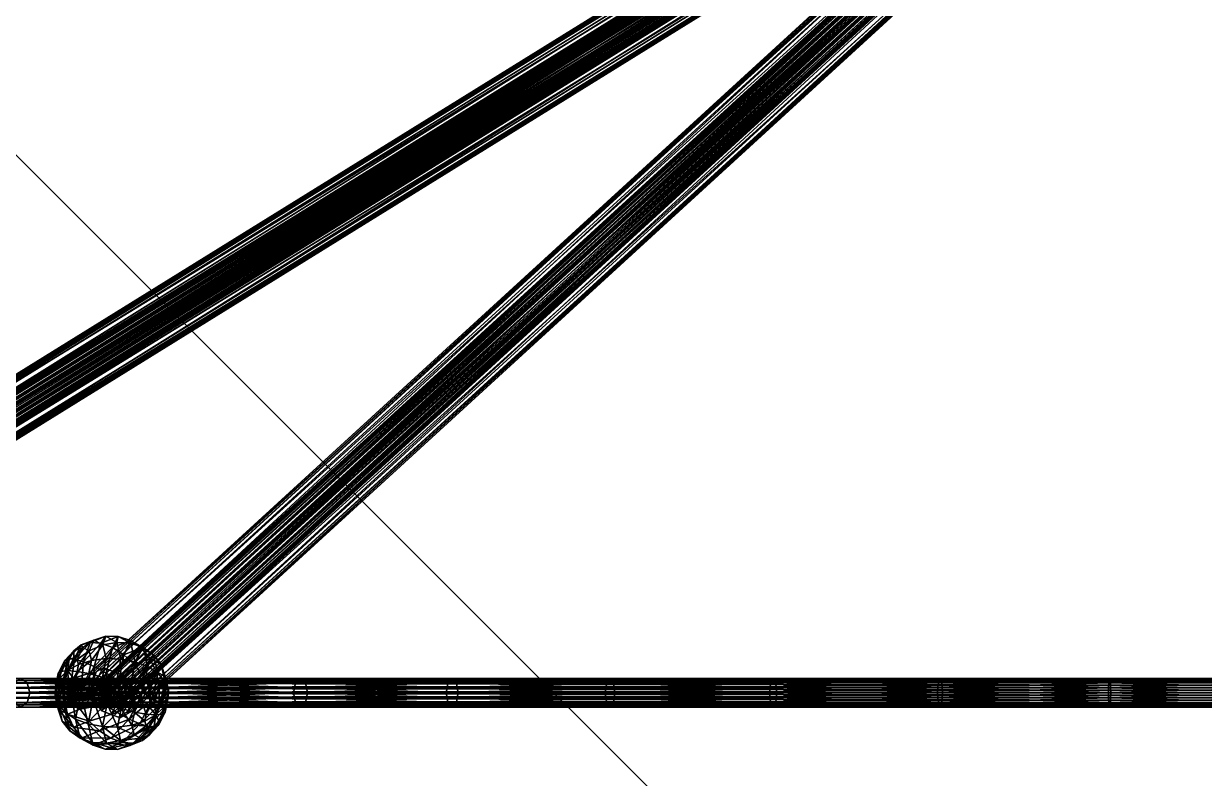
# Model space of a CAD drawing. Extents: x -12 to 200, y -2 to 100.
# Drawn here: x 31.38 to 72.85, y 47 to 73.5 of the extents above; entities that cross this region are included whole.
import ezdxf

# ---------------------------------------------------------------- set-up
doc = ezdxf.new("R2010")
doc.units = 0
doc.header["$MEASUREMENT"] = 0
for name, color, linetype in [('3õ', 7, 'CONTINUOUS'), ('AB', 7, 'CONTINUOUS'), ('DEFAULT', 7, 'CONTINUOUS'), ('´\xad.¯‗\xadÕþÛÓ', 7, 'CONTINUOUS'), ('´\xad.Ù¾¸Þ', 7, 'CONTINUOUS'), ('´\xad.‗\xadÓÕÛ‗¯\xad.', 7, 'CONTINUOUS'), ('´Ù¯±Û¯±‗Þ', 7, 'CONTINUOUS'), ('ÙÞÝ_±Ô└┬5', 7, 'CONTINUOUS'), ('‗\xadÓÕÛ‗¯\xadÞ\xa0', 7, 'CONTINUOUS'), ('└┬1', 7, 'CONTINUOUS')]:
    doc.layers.add(name, color=color, linetype=linetype)

msp = doc.modelspace()

# ---------------------------------------------------------------- linework, layer by layer
at = {"layer": 'DEFAULT', "color": 18, "linetype": 'Continuous'}
msp.add_lwpolyline([(75.518, 87.559), (14.916, 50)], dxfattribs=at)
msp.add_lwpolyline([(75.518, 87.559), (14.916, 50)], dxfattribs=at)
at = {"layer": '´\xad.‗\xadÓÕÛ‗¯\xad.', "color": 18, "linetype": 'Continuous'}
msp.add_lwpolyline([(144.342, 50), (14.916, 50)], dxfattribs=at)
at = {"layer": 'ÙÞÝ_±Ô└┬5', "color": 18, "linetype": 'Continuous', "extrusion": (0, 1, 0)}
msp.add_arc((-75.518, 82.62, 50), 68.824, 180.022, 331.704, dxfattribs=at)
at = {"layer": '└┬1', "color": 18, "linetype": 'Continuous'}
msp.add_lwpolyline([(75.518, 87.559), (34.475, 50)], dxfattribs=at)

# ---------------------------------------------------------------- meshes
at = {"layer": '3õ', "color": 4}
mesh = msp.add_polyface(dxfattribs=at)
corners = [(100, 0), (0, 0), (100, 100), (0, 100)]
mesh.append_faces([[corners[k] for k in face] for face in [(0, 3, 1)]], dxfattribs={"vtx0": -1, "color": 4})
mesh.append_faces([[corners[k] for k in face] for face in [(0, 2, 3)]], dxfattribs={"vtx2": -1, "color": 4})
at = {"layer": 'AB', "color": 175}
mesh = msp.add_polyface(dxfattribs=at)
corners = [(75.541, 88.193, 81.847), (75.762, 87.886, 81.791), (75.983, 87.578, 81.734), (76.068, 87.265, 81.938), (76.152, 86.952, 82.141), (76.051, 86.817, 82.484), (75.95, 86.681, 82.828), (75.723, 86.803, 83.11), (75.495, 86.925, 83.393), (75.275, 87.232, 83.449), (75.054, 87.54, 83.505), (74.969, 87.853, 83.302), (74.884, 88.166, 83.099), (74.985, 88.301, 82.755), (75.086, 88.437, 82.412), (75.314, 88.315, 82.129), (14.939, 50.634, 49.227), (15.16, 50.327, 49.171), (15.381, 50.019, 49.115), (15.465, 49.706, 49.318), (15.55, 49.393, 49.521), (15.449, 49.258, 49.864), (15.348, 49.122, 50.208), (15.12, 49.244, 50.49), (14.893, 49.366, 50.773), (14.672, 49.673, 50.829), (14.451, 49.981, 50.885), (14.367, 50.294, 50.682), (14.282, 50.607, 50.479), (14.383, 50.742, 50.136), (14.484, 50.878, 49.792), (14.711, 50.756, 49.51)]
mesh.append_faces([[corners[k] for k in face] for face in [(0, 17, 1), (1, 18, 2), (2, 19, 3), (3, 20, 4), (4, 21, 5), (5, 22, 6), (6, 23, 7), (7, 24, 8), (8, 25, 9), (9, 26, 10), (10, 27, 11), (11, 28, 12), (12, 29, 13), (13, 30, 14), (14, 31, 15), (15, 16, 0)]], dxfattribs={"vtx0": -1, "color": 175})
mesh.append_faces([[corners[k] for k in face] for face in [(0, 16, 17), (1, 17, 18), (2, 18, 19), (3, 19, 20), (4, 20, 21), (5, 21, 22), (6, 22, 23), (7, 23, 24), (8, 24, 25), (9, 25, 26), (10, 26, 27), (11, 27, 28), (12, 28, 29), (13, 29, 30), (14, 30, 31), (15, 31, 16)]], dxfattribs={"vtx2": -1, "color": 175})
at = {"layer": '´\xad.¯‗\xadÕþÛÓ', "color": 15}
mesh = msp.add_polyface(dxfattribs=at)
corners = [(75.241, 88.007, -0.85), (75.44, 87.686, -0.912), (75.639, 87.365, -0.974), (75.802, 87.101, -0.75), (75.966, 86.836, -0.527), (75.999, 86.784, -0.149), (76.031, 86.731, 0.229), (75.914, 86.921, 0.539), (75.796, 87.111, 0.85), (75.597, 87.432, 0.912), (75.398, 87.753, 0.974), (75.234, 88.017, 0.75), (75.071, 88.281, 0.527), (75.038, 88.334, 0.149), (75.006, 88.386, -0.229), (75.123, 88.197, -0.539), (14.638, 50.448, -0.85), (14.837, 50.127, -0.912), (15.036, 49.806, -0.974), (15.2, 49.542, -0.75), (15.364, 49.278, -0.527), (15.396, 49.225, -0.149), (15.429, 49.173, 0.229), (15.311, 49.362, 0.539), (15.193, 49.552, 0.85), (14.995, 49.873, 0.912), (14.796, 50.194, 0.974), (14.632, 50.458, 0.75), (14.468, 50.722, 0.527), (14.436, 50.775, 0.149), (14.403, 50.827, -0.229), (14.521, 50.638, -0.539)]
mesh.append_faces([[corners[k] for k in face] for face in [(0, 17, 1), (1, 18, 2), (2, 19, 3), (3, 20, 4), (4, 21, 5), (5, 22, 6), (6, 23, 7), (7, 24, 8), (8, 25, 9), (9, 26, 10), (10, 27, 11), (11, 28, 12), (12, 29, 13), (13, 30, 14), (14, 31, 15), (15, 16, 0)]], dxfattribs={"vtx0": -1, "color": 15})
mesh.append_faces([[corners[k] for k in face] for face in [(0, 16, 17), (1, 17, 18), (2, 18, 19), (3, 19, 20), (4, 20, 21), (5, 21, 22), (6, 22, 23), (7, 23, 24), (8, 24, 25), (9, 25, 26), (10, 26, 27), (11, 27, 28), (12, 28, 29), (13, 29, 30), (14, 30, 31), (15, 31, 16)]], dxfattribs={"vtx2": -1, "color": 15})
at = {"layer": '´\xad.Ù¾¸Þ', "color": 18}
mesh = msp.add_polyface(dxfattribs=at)
corners = [(75.201, 87.862, 82.859), (75.252, 87.93, 82.688), (75.302, 87.998, 82.516), (75.416, 87.937, 82.375), (75.53, 87.876, 82.233), (75.64, 87.722, 82.205), (75.751, 87.568, 82.177), (75.793, 87.412, 82.279), (75.835, 87.255, 82.38), (75.785, 87.188, 82.552), (75.734, 87.12, 82.724), (75.621, 87.181, 82.865), (75.507, 87.242, 83.006), (75.396, 87.396, 83.034), (75.286, 87.549, 83.062), (75.244, 87.706, 82.961), (14.599, 50.304, 50.24), (14.649, 50.371, 50.068), (14.7, 50.439, 49.896), (14.814, 50.378, 49.755), (14.927, 50.317, 49.614), (15.038, 50.163, 49.585), (15.148, 50.01, 49.557), (15.191, 49.853, 49.659), (15.233, 49.696, 49.76), (15.182, 49.629, 49.932), (15.132, 49.561, 50.104), (15.018, 49.622, 50.245), (14.904, 49.683, 50.386), (14.794, 49.837, 50.415), (14.684, 49.99, 50.443), (14.641, 50.147, 50.341)]
mesh.append_faces([[corners[k] for k in face] for face in [(0, 17, 1), (1, 18, 2), (2, 19, 3), (3, 20, 4), (4, 21, 5), (5, 22, 6), (6, 23, 7), (7, 24, 8), (8, 25, 9), (9, 26, 10), (10, 27, 11), (11, 28, 12), (12, 29, 13), (13, 30, 14), (14, 31, 15), (15, 16, 0)]], dxfattribs={"vtx0": -1, "color": 18})
mesh.append_faces([[corners[k] for k in face] for face in [(0, 16, 17), (1, 17, 18), (2, 18, 19), (3, 19, 20), (4, 20, 21), (5, 21, 22), (6, 22, 23), (7, 23, 24), (8, 24, 25), (9, 25, 26), (10, 26, 27), (11, 27, 28), (12, 28, 29), (13, 29, 30), (14, 30, 31), (15, 31, 16)]], dxfattribs={"vtx2": -1, "color": 18})
at = {"layer": '´\xad.‗\xadÓÕÛ‗¯\xad.', "color": 18}
mesh = msp.add_polyface(dxfattribs=at)
corners = [(144.342, 50.5), (144.342, 50.427, -0.177), (144.342, 50.354, -0.354), (144.342, 50.177, -0.427), (144.342, 50, -0.5), (144.342, 49.823, -0.427), (144.342, 49.646, -0.354), (144.342, 49.573, -0.177), (144.342, 49.5), (144.342, 49.573, 0.177), (144.342, 49.646, 0.354), (144.342, 49.823, 0.427), (144.342, 50, 0.5), (144.342, 50.177, 0.427), (144.342, 50.354, 0.354), (144.342, 50.427, 0.177), (14.916, 50.5), (14.916, 50.427, -0.177), (14.916, 50.354, -0.354), (14.916, 50.177, -0.427), (14.916, 50, -0.5), (14.916, 49.823, -0.427), (14.916, 49.646, -0.354), (14.916, 49.573, -0.177), (14.916, 49.5), (14.916, 49.573, 0.177), (14.916, 49.646, 0.354), (14.916, 49.823, 0.427), (14.916, 50, 0.5), (14.916, 50.177, 0.427), (14.916, 50.354, 0.354), (14.916, 50.427, 0.177)]
mesh.append_faces([[corners[k] for k in face] for face in [(0, 17, 1), (1, 18, 2), (2, 19, 3), (3, 20, 4), (4, 21, 5), (5, 22, 6), (6, 23, 7), (7, 24, 8), (8, 25, 9), (9, 26, 10), (10, 27, 11), (11, 28, 12), (12, 29, 13), (13, 30, 14), (14, 31, 15), (15, 16, 0)]], dxfattribs={"vtx0": -1, "color": 18})
mesh.append_faces([[corners[k] for k in face] for face in [(0, 16, 17), (1, 17, 18), (2, 18, 19), (3, 19, 20), (4, 20, 21), (5, 21, 22), (6, 22, 23), (7, 23, 24), (8, 24, 25), (9, 25, 26), (10, 26, 27), (11, 27, 28), (12, 28, 29), (13, 29, 30), (14, 30, 31), (15, 31, 16)]], dxfattribs={"vtx2": -1, "color": 18})
at = {"layer": '´Ù¯±Û¯±‗Þ', "color": 223}
mesh = msp.add_polyface(dxfattribs=at)
corners = [(101.505, 50), (1.505, 50), (101.505, 50, 100), (1.505, 50, 100)]
mesh.append_faces([[corners[k] for k in face] for face in [(0, 3, 1)]], dxfattribs={"vtx0": -1, "color": 223})
mesh.append_faces([[corners[k] for k in face] for face in [(0, 2, 3)]], dxfattribs={"vtx2": -1, "color": 223})
at = {"layer": '‗\xadÓÕÛ‗¯\xadÞ\xa0', "color": 18}
mesh = msp.add_polyface(dxfattribs=at)
corners = [(23.067, 50.354, 38.608), (27.103, 50.354, 34.204), (27.155, 50.177, 34.256), (23.124, 50.177, 38.655), (27.207, 50, 34.308), (23.18, 50, 38.702), (27.155, 49.823, 34.256), (23.124, 49.823, 38.655), (27.103, 49.646, 34.204), (26.853, 50.5, 33.954), (31.279, 50.5, 29.898), (31.393, 50.427, 30.033), (26.978, 50.427, 34.079), (31.507, 50.354, 30.169), (31.554, 50.177, 30.225), (31.601, 50, 30.281), (31.554, 49.823, 30.225), (31.507, 49.646, 30.169), (31.393, 49.573, 30.033), (26.978, 49.573, 34.079), (31.279, 49.5, 29.898), (26.853, 49.5, 33.954), (31.166, 49.573, 29.762), (26.728, 49.573, 33.829), (31.052, 49.646, 29.627), (26.602, 49.646, 33.704), (31.005, 49.823, 29.571), (26.551, 49.823, 33.652), (30.958, 50, 29.514), (26.499, 50, 33.6), (31.005, 50.177, 29.571), (26.551, 50.177, 33.652), (31.052, 50.354, 29.627), (26.602, 50.354, 33.704), (31.166, 50.427, 29.762), (26.728, 50.427, 33.829), (36.043, 50.5, 26.243), (36.144, 50.427, 26.388), (36.246, 50.354, 26.533), (36.288, 50.177, 26.593), (36.33, 50, 26.653), (36.288, 49.823, 26.593), (36.246, 49.646, 26.533), (36.144, 49.573, 26.388), (36.043, 49.5, 26.243), (35.941, 49.573, 26.098), (35.84, 49.646, 25.953), (35.798, 49.823, 25.893), (35.756, 50, 25.833), (35.798, 50.177, 25.893), (35.84, 50.354, 25.953), (35.941, 50.427, 26.098)]
mesh.append_faces([[corners[k] for k in face] for face in [(9, 11, 12), (12, 13, 1), (1, 14, 2), (2, 15, 4), (4, 16, 6), (6, 17, 8), (8, 18, 19), (19, 20, 21), (21, 22, 23), (23, 24, 25), (25, 26, 27), (27, 28, 29), (29, 30, 31), (31, 32, 33), (33, 34, 35), (35, 10, 9), (10, 37, 11), (11, 38, 13), (13, 39, 14), (14, 40, 15), (15, 41, 16), (16, 42, 17), (17, 43, 18), (18, 44, 20), (20, 45, 22), (22, 46, 24), (24, 47, 26), (26, 48, 28), (28, 49, 30), (30, 50, 32), (32, 51, 34), (34, 36, 10)]], dxfattribs={"vtx0": -1, "color": 18})
mesh.append_faces([[corners[k] for k in face] for face in [(0, 1, 2), (3, 2, 4), (5, 4, 6), (7, 6, 8), (9, 10, 11), (12, 11, 13), (1, 13, 14), (2, 14, 15), (4, 15, 16), (6, 16, 17), (8, 17, 18), (19, 18, 20), (21, 20, 22), (23, 22, 24), (25, 24, 26), (27, 26, 28), (29, 28, 30), (31, 30, 32), (33, 32, 34), (35, 34, 10), (10, 36, 37), (18, 43, 44), (20, 44, 45), (22, 45, 46), (24, 46, 47), (26, 47, 48), (28, 48, 49), (30, 49, 50), (32, 50, 51), (34, 51, 36)]], dxfattribs={"vtx2": -1, "color": 18})
mesh = msp.add_polyface(dxfattribs=at)
corners = [(31.393, 50.427, 30.033), (36.144, 50.427, 26.388), (36.246, 50.354, 26.533), (31.507, 50.354, 30.169), (36.288, 50.177, 26.593), (31.554, 50.177, 30.225), (36.33, 50, 26.653), (31.601, 50, 30.281), (36.288, 49.823, 26.593), (31.554, 49.823, 30.225), (36.246, 49.646, 26.533), (31.507, 49.646, 30.169), (36.144, 49.573, 26.388), (36.043, 50.5, 26.243), (41.106, 50.5, 23.017), (41.195, 50.427, 23.17), (41.283, 50.354, 23.323), (41.32, 50.177, 23.387), (41.357, 50, 23.45), (41.32, 49.823, 23.387), (41.283, 49.646, 23.323), (41.195, 49.573, 23.17), (41.106, 49.5, 23.017), (36.043, 49.5, 26.243), (41.018, 49.573, 22.863), (35.941, 49.573, 26.098), (40.93, 49.646, 22.71), (35.84, 49.646, 25.953), (40.893, 49.823, 22.647), (35.798, 49.823, 25.893), (40.856, 50, 22.583), (35.756, 50, 25.833), (40.893, 50.177, 22.647), (35.798, 50.177, 25.893), (40.93, 50.354, 22.71), (35.84, 50.354, 25.953), (41.018, 50.427, 22.863), (35.941, 50.427, 26.098), (46.507, 50.427, 20.405), (46.582, 50.354, 20.565), (46.613, 50.177, 20.631), (46.644, 50, 20.698), (46.613, 49.823, 20.631), (46.582, 49.646, 20.565), (46.507, 49.573, 20.405), (46.432, 49.5, 20.244), (46.357, 49.573, 20.084), (46.283, 49.646, 19.924), (46.252, 49.823, 19.857), (46.221, 50, 19.791), (46.252, 50.177, 19.857), (46.283, 50.354, 19.924), (46.357, 50.427, 20.084), (46.432, 50.5, 20.244)]
mesh.append_faces([[corners[k] for k in face] for face in [(13, 15, 1), (1, 16, 2), (2, 17, 4), (4, 18, 6), (6, 19, 8), (8, 20, 10), (10, 21, 12), (12, 22, 23), (23, 24, 25), (25, 26, 27), (27, 28, 29), (29, 30, 31), (31, 32, 33), (33, 34, 35), (35, 36, 37), (37, 14, 13), (14, 38, 15), (15, 39, 16), (16, 40, 17), (17, 41, 18), (18, 42, 19), (19, 43, 20), (20, 44, 21), (21, 45, 22), (22, 46, 24), (24, 47, 26), (26, 48, 28), (28, 49, 30), (30, 50, 32), (32, 51, 34), (34, 52, 36), (36, 53, 14)]], dxfattribs={"vtx0": -1, "color": 18})
mesh.append_faces([[corners[k] for k in face] for face in [(0, 1, 2), (3, 2, 4), (5, 4, 6), (7, 6, 8), (9, 8, 10), (11, 10, 12), (13, 14, 15), (1, 15, 16), (2, 16, 17), (4, 17, 18), (6, 18, 19), (8, 19, 20), (10, 20, 21), (12, 21, 22), (23, 22, 24), (25, 24, 26), (27, 26, 28), (29, 28, 30), (31, 30, 32), (33, 32, 34), (35, 34, 36), (37, 36, 14), (22, 45, 46), (24, 46, 47), (26, 47, 48), (28, 48, 49), (30, 49, 50), (32, 50, 51), (34, 51, 52), (36, 52, 53)]], dxfattribs={"vtx2": -1, "color": 18})
mesh = msp.add_polyface(dxfattribs=at)
corners = [(41.106, 50.5, 23.017), (46.432, 50.5, 20.244), (46.507, 50.427, 20.405), (41.195, 50.427, 23.17), (46.582, 50.354, 20.565), (41.283, 50.354, 23.323), (46.613, 50.177, 20.631), (41.32, 50.177, 23.387), (46.644, 50, 20.698), (41.357, 50, 23.45), (46.613, 49.823, 20.631), (41.32, 49.823, 23.387), (46.582, 49.646, 20.565), (41.283, 49.646, 23.323), (46.507, 49.573, 20.405), (41.195, 49.573, 23.17), (46.432, 49.5, 20.244), (51.979, 50.5, 17.947), (52.04, 50.427, 18.113), (52.1, 50.354, 18.279), (52.125, 50.177, 18.348), (52.15, 50, 18.417), (52.125, 49.823, 18.348), (52.1, 49.646, 18.279), (52.04, 49.573, 18.113), (51.979, 49.5, 17.947), (51.919, 49.573, 17.78), (46.357, 49.573, 20.084), (51.858, 49.646, 17.614), (46.283, 49.646, 19.924), (51.833, 49.823, 17.545), (46.252, 49.823, 19.857), (51.808, 50, 17.476), (46.221, 50, 19.791), (51.833, 50.177, 17.545), (46.252, 50.177, 19.857), (51.858, 50.354, 17.614), (46.283, 50.354, 19.924), (51.919, 50.427, 17.78), (46.357, 50.427, 20.084), (57.751, 50.427, 16.312), (57.797, 50.354, 16.483), (57.816, 50.177, 16.554), (57.835, 50, 16.625), (57.816, 49.823, 16.554), (57.797, 49.646, 16.483), (57.751, 49.573, 16.312), (57.705, 49.5, 16.141), (57.66, 49.573, 15.97), (57.614, 49.646, 15.799), (57.595, 49.823, 15.729), (57.576, 50, 15.658), (57.595, 50.177, 15.729), (57.614, 50.354, 15.799), (57.66, 50.427, 15.97), (57.705, 50.5, 16.141)]
mesh.append_faces([[corners[k] for k in face] for face in [(1, 18, 2), (2, 19, 4), (4, 20, 6), (6, 21, 8), (8, 22, 10), (10, 23, 12), (12, 24, 14), (14, 25, 16), (16, 26, 27), (27, 28, 29), (29, 30, 31), (31, 32, 33), (33, 34, 35), (35, 36, 37), (37, 38, 39), (39, 17, 1), (17, 40, 18), (18, 41, 19), (19, 42, 20), (20, 43, 21), (21, 44, 22), (22, 45, 23), (23, 46, 24), (24, 47, 25), (25, 48, 26), (26, 49, 28), (28, 50, 30), (30, 51, 32), (32, 52, 34), (34, 53, 36), (36, 54, 38), (38, 55, 17)]], dxfattribs={"vtx0": -1, "color": 18})
mesh.append_faces([[corners[k] for k in face] for face in [(0, 1, 2), (3, 2, 4), (5, 4, 6), (7, 6, 8), (9, 8, 10), (11, 10, 12), (13, 12, 14), (15, 14, 16), (1, 17, 18), (2, 18, 19), (4, 19, 20), (6, 20, 21), (8, 21, 22), (10, 22, 23), (12, 23, 24), (14, 24, 25), (16, 25, 26), (27, 26, 28), (29, 28, 30), (31, 30, 32), (33, 32, 34), (35, 34, 36), (37, 36, 38), (39, 38, 17), (26, 48, 49), (28, 49, 50), (30, 50, 51), (32, 51, 52), (34, 52, 53), (36, 53, 54)]], dxfattribs={"vtx2": -1, "color": 18})
mesh = msp.add_polyface(dxfattribs=at)
corners = [(51.979, 50.5, 17.947), (57.705, 50.5, 16.141), (57.751, 50.427, 16.312), (52.04, 50.427, 18.113), (57.797, 50.354, 16.483), (52.1, 50.354, 18.279), (57.816, 50.177, 16.554), (52.125, 50.177, 18.348), (57.835, 50, 16.625), (52.15, 50, 18.417), (57.816, 49.823, 16.554), (52.125, 49.823, 18.348), (57.797, 49.646, 16.483), (52.1, 49.646, 18.279), (57.751, 49.573, 16.312), (52.04, 49.573, 18.113), (57.705, 49.5, 16.141), (51.979, 49.5, 17.947), (57.66, 49.573, 15.97), (51.919, 50.427, 17.78), (57.66, 50.427, 15.97), (63.567, 50.5, 14.842), (63.598, 50.427, 15.016), (63.629, 50.354, 15.19), (63.641, 50.177, 15.262), (63.654, 50, 15.334), (63.641, 49.823, 15.262), (63.629, 49.646, 15.19), (63.598, 49.573, 15.016), (63.567, 49.5, 14.842), (63.537, 49.573, 14.667), (63.506, 49.646, 14.493), (57.614, 49.646, 15.799), (63.493, 49.823, 14.421), (57.595, 49.823, 15.729), (63.48, 50, 14.349), (57.576, 50, 15.658), (63.493, 50.177, 14.421), (57.595, 50.177, 15.729), (63.506, 50.354, 14.493), (57.614, 50.354, 15.799), (63.537, 50.427, 14.667), (69.535, 50.427, 14.234), (69.551, 50.354, 14.41), (69.557, 50.177, 14.483), (69.564, 50, 14.556), (69.557, 49.823, 14.483), (69.551, 49.646, 14.41), (69.535, 49.573, 14.234), (69.52, 49.5, 14.058), (69.505, 49.573, 13.882), (69.489, 49.646, 13.705), (69.483, 49.823, 13.632), (69.476, 50, 13.559), (69.483, 50.177, 13.632), (69.489, 50.354, 13.705), (69.505, 50.427, 13.882), (69.52, 50.5, 14.058)]
mesh.append_faces([[corners[k] for k in face] for face in [(1, 22, 2), (2, 23, 4), (4, 24, 6), (6, 25, 8), (8, 26, 10), (10, 27, 12), (12, 28, 14), (14, 29, 16), (16, 30, 18), (18, 31, 32), (32, 33, 34), (34, 35, 36), (36, 37, 38), (38, 39, 40), (40, 41, 20), (20, 21, 1), (21, 42, 22), (22, 43, 23), (23, 44, 24), (24, 45, 25), (25, 46, 26), (26, 47, 27), (27, 48, 28), (28, 49, 29), (29, 50, 30), (30, 51, 31), (31, 52, 33), (33, 53, 35), (35, 54, 37), (37, 55, 39), (39, 56, 41), (41, 57, 21)]], dxfattribs={"vtx0": -1, "color": 18})
mesh.append_faces([[corners[k] for k in face] for face in [(0, 1, 2), (3, 2, 4), (5, 4, 6), (7, 6, 8), (9, 8, 10), (11, 10, 12), (13, 12, 14), (15, 14, 16), (17, 16, 18), (19, 20, 1), (1, 21, 22), (2, 22, 23), (4, 23, 24), (6, 24, 25), (8, 25, 26), (10, 26, 27), (12, 27, 28), (14, 28, 29), (16, 29, 30), (18, 30, 31), (32, 31, 33), (34, 33, 35), (36, 35, 37), (38, 37, 39), (40, 39, 41), (20, 41, 21), (31, 51, 52), (33, 52, 53), (35, 53, 54), (37, 54, 55)]], dxfattribs={"vtx2": -1, "color": 18})
mesh = msp.add_polyface(dxfattribs=at)
corners = [(63.567, 50.5, 14.842), (69.52, 50.5, 14.058), (69.535, 50.427, 14.234), (63.598, 50.427, 15.016), (69.551, 50.354, 14.41), (63.629, 50.354, 15.19), (69.557, 50.177, 14.483), (63.641, 50.177, 15.262), (69.564, 50, 14.556), (63.654, 50, 15.334), (69.557, 49.823, 14.483), (63.641, 49.823, 15.262), (69.551, 49.646, 14.41), (63.629, 49.646, 15.19), (69.535, 49.573, 14.234), (63.598, 49.573, 15.016), (69.52, 49.5, 14.058), (63.567, 49.5, 14.842), (69.505, 49.573, 13.882), (63.537, 49.573, 14.667), (69.489, 49.646, 13.705), (63.506, 50.354, 14.493), (69.489, 50.354, 13.705), (69.505, 50.427, 13.882), (63.537, 50.427, 14.667), (75.518, 50.5, 13.796), (75.518, 50.427, 13.973), (75.518, 50.354, 14.15), (75.518, 50.177, 14.223), (75.518, 50, 14.297), (75.518, 49.823, 14.223), (75.518, 49.646, 14.15), (75.518, 49.573, 13.973), (75.518, 49.5, 13.796), (75.518, 49.573, 13.619), (75.518, 49.646, 13.442), (75.518, 49.823, 13.369), (69.483, 49.823, 13.632), (75.518, 50, 13.296), (69.476, 50, 13.559), (75.518, 50.177, 13.369), (69.483, 50.177, 13.632), (75.518, 50.354, 13.442), (75.518, 50.427, 13.619), (81.501, 50.427, 14.234), (81.486, 50.354, 14.41), (81.479, 50.177, 14.483), (81.473, 50, 14.556), (81.479, 49.823, 14.483), (81.486, 49.646, 14.41), (81.501, 49.573, 14.234), (81.517, 49.5, 14.058), (81.532, 49.573, 13.882), (81.548, 49.646, 13.705), (81.554, 49.823, 13.632), (81.56, 50, 13.559), (81.554, 50.177, 13.632), (81.548, 50.354, 13.705), (81.532, 50.427, 13.882), (81.517, 50.5, 14.058)]
mesh.append_faces([[corners[k] for k in face] for face in [(1, 26, 2), (2, 27, 4), (4, 28, 6), (6, 29, 8), (8, 30, 10), (10, 31, 12), (12, 32, 14), (14, 33, 16), (16, 34, 18), (18, 35, 20), (20, 36, 37), (37, 38, 39), (39, 40, 41), (41, 42, 22), (22, 43, 23), (23, 25, 1), (25, 44, 26), (26, 45, 27), (27, 46, 28), (28, 47, 29), (29, 48, 30), (30, 49, 31), (31, 50, 32), (32, 51, 33), (33, 52, 34), (34, 53, 35), (35, 54, 36), (36, 55, 38), (38, 56, 40), (40, 57, 42), (42, 58, 43), (43, 59, 25)]], dxfattribs={"vtx0": -1, "color": 18})
mesh.append_faces([[corners[k] for k in face] for face in [(0, 1, 2), (3, 2, 4), (5, 4, 6), (7, 6, 8), (9, 8, 10), (11, 10, 12), (13, 12, 14), (15, 14, 16), (17, 16, 18), (19, 18, 20), (21, 22, 23), (24, 23, 1), (1, 25, 26), (2, 26, 27), (4, 27, 28), (6, 28, 29), (8, 29, 30), (10, 30, 31), (12, 31, 32), (14, 32, 33), (16, 33, 34), (18, 34, 35), (20, 35, 36), (37, 36, 38), (39, 38, 40), (41, 40, 42), (22, 42, 43), (23, 43, 25), (28, 46, 47), (29, 47, 48)]], dxfattribs={"vtx2": -1, "color": 18})
at = {"layer": '└┬1', "color": 175}
mesh = msp.add_polyface(dxfattribs=at)
corners = [(75.867, 88.193, 81.93), (76.091, 87.886, 81.972), (76.315, 87.578, 82.015), (76.305, 87.265, 82.235), (76.296, 86.952, 82.455), (76.059, 86.817, 82.723), (75.821, 86.681, 82.991), (75.496, 86.803, 83.151), (75.17, 86.925, 83.31), (74.946, 87.232, 83.267), (74.722, 87.54, 83.224), (74.732, 87.853, 83.004), (74.741, 88.166, 82.785), (74.978, 88.301, 82.516), (75.215, 88.437, 82.248), (75.541, 88.315, 82.089), (34.824, 50.634, 26.683), (35.048, 50.327, 26.726), (35.272, 50.019, 26.769), (35.262, 49.706, 26.989), (35.253, 49.393, 27.208), (35.016, 49.258, 27.477), (34.778, 49.122, 27.745), (34.452, 49.244, 27.904), (34.127, 49.366, 28.063), (33.903, 49.673, 28.021), (33.679, 49.981, 27.978), (33.688, 50.294, 27.758), (33.698, 50.607, 27.538), (33.935, 50.742, 27.27), (34.172, 50.878, 27.002), (34.498, 50.756, 26.842)]
mesh.append_faces([[corners[k] for k in face] for face in [(0, 17, 1), (1, 18, 2), (2, 19, 3), (3, 20, 4), (4, 21, 5), (5, 22, 6), (6, 23, 7), (7, 24, 8), (8, 25, 9), (9, 26, 10), (10, 27, 11), (11, 28, 12), (12, 29, 13), (13, 30, 14), (14, 31, 15), (15, 16, 0)]], dxfattribs={"vtx0": -1, "color": 175})
mesh.append_faces([[corners[k] for k in face] for face in [(0, 16, 17), (1, 17, 18), (2, 18, 19), (3, 19, 20), (4, 20, 21), (5, 21, 22), (6, 22, 23), (7, 23, 24), (8, 24, 25), (9, 25, 26), (10, 26, 27), (11, 27, 28), (12, 28, 29), (13, 29, 30), (14, 30, 31), (15, 31, 16)]], dxfattribs={"vtx2": -1, "color": 175})
at = {"layer": '└┬1', "color": 18}
mesh = msp.add_polyface(dxfattribs=at)
corners = [(75.13, 87.862, 82.702), (75.248, 87.93, 82.568), (75.367, 87.998, 82.434), (75.53, 87.937, 82.354), (75.693, 87.876, 82.275), (75.805, 87.722, 82.296), (75.917, 87.568, 82.317), (75.912, 87.412, 82.427), (75.907, 87.255, 82.537), (75.789, 87.188, 82.671), (75.67, 87.12, 82.805), (75.507, 87.181, 82.885), (75.344, 87.242, 82.965), (75.232, 87.396, 82.943), (75.12, 87.549, 82.922), (75.125, 87.706, 82.812), (34.087, 50.304, 27.456), (34.205, 50.371, 27.322), (34.324, 50.439, 27.188), (34.487, 50.378, 27.108), (34.65, 50.317, 27.028), (34.762, 50.163, 27.05), (34.873, 50.01, 27.071), (34.869, 49.853, 27.181), (34.864, 49.696, 27.291), (34.745, 49.629, 27.425), (34.627, 49.561, 27.559), (34.464, 49.622, 27.639), (34.301, 49.683, 27.718), (34.189, 49.837, 27.697), (34.077, 49.99, 27.676), (34.082, 50.147, 27.566)]
mesh.append_faces([[corners[k] for k in face] for face in [(0, 17, 1), (1, 18, 2), (2, 19, 3), (3, 20, 4), (4, 21, 5), (5, 22, 6), (6, 23, 7), (7, 24, 8), (8, 25, 9), (9, 26, 10), (10, 27, 11), (11, 28, 12), (12, 29, 13), (13, 30, 14), (14, 31, 15), (15, 16, 0)]], dxfattribs={"vtx0": -1, "color": 18})
mesh.append_faces([[corners[k] for k in face] for face in [(0, 16, 17), (1, 17, 18), (2, 18, 19), (3, 19, 20), (4, 20, 21), (5, 21, 22), (6, 22, 23), (7, 23, 24), (8, 24, 25), (9, 25, 26), (10, 26, 27), (11, 27, 28), (12, 28, 29), (13, 29, 30), (14, 30, 31), (15, 31, 16)]], dxfattribs={"vtx2": -1, "color": 18})
at = {"layer": '└┬1', "color": 175}
mesh = msp.add_polyface(dxfattribs=at)
corners = [(33.26, 50.752, 28.773), (33.308, 50.991, 28.66), (33.768, 51.135, 28.86), (33.676, 50.674, 29.078), (34.276, 51.202, 28.959), (34.147, 50.551, 29.268), (34.798, 51.187, 28.95), (33.267, 51.165, 28.46), (33.689, 51.472, 28.475), (34.165, 51.679, 28.415), (34.661, 51.771, 28.284), (33.149, 51.229, 28.228), (33.462, 51.596, 28.027), (33.843, 51.853, 27.781), (34.268, 51.985, 27.507), (33.147, 51.472, 27.635), (33.398, 51.679, 27.226), (33.723, 51.771, 26.828), (34.099, 51.743, 26.467), (34.707, 51.981, 27.224), (34.5, 51.595, 26.167), (32.948, 51.202, 26.901), (33.172, 51.187, 26.429), (33.484, 51.091, 26.022), (33.864, 50.921, 25.707), (34.285, 50.688, 25.505), (33.028, 50.202, 26.008), (33.391, 50, 25.692), (33.829, 49.798, 25.491), (33.138, 50.514, 28.769), (33.44, 50.214, 29.071)]
mesh.append_faces([[corners[k] for k in face] for face in [(0, 2, 3), (3, 4, 5), (1, 8, 2), (2, 9, 4), (7, 12, 8), (8, 13, 9), (9, 14, 10), (11, 15, 12), (12, 16, 13), (13, 17, 14), (14, 18, 19), (16, 22, 17), (17, 23, 18), (18, 24, 20), (22, 26, 23), (23, 27, 24), (24, 28, 25)]], dxfattribs={"vtx0": -1, "color": 175})
mesh.append_faces([[corners[k] for k in face] for face in [(0, 1, 2), (3, 2, 4), (5, 4, 6), (1, 7, 8), (2, 8, 9), (4, 9, 10), (7, 11, 12), (8, 12, 13), (9, 13, 14), (12, 15, 16), (13, 16, 17), (14, 17, 18), (19, 18, 20), (16, 21, 22), (17, 22, 23), (18, 23, 24), (20, 24, 25), (29, 0, 3), (30, 3, 5)]], dxfattribs={"vtx2": -1, "color": 175})
mesh = msp.add_polyface(dxfattribs=at)
corners = [(34.147, 50.551, 29.268), (34.798, 51.187, 28.95), (34.64, 50.389, 29.328), (35.297, 51.091, 28.834), (35.122, 50.202, 29.255), (35.741, 50.921, 28.618), (35.559, 50, 29.054), (36.099, 50.688, 28.317), (34.276, 51.202, 28.959), (34.661, 51.771, 28.284), (35.146, 51.743, 28.09), (35.584, 51.595, 27.848), (35.947, 51.339, 27.574), (36.21, 50.992, 27.285), (36.346, 50.408, 27.952), (36.354, 50.577, 27.003), (34.268, 51.985, 27.507), (34.707, 51.981, 27.224), (35.13, 51.842, 26.951), (35.508, 51.578, 26.707), (35.816, 51.206, 26.509), (36.033, 50.752, 26.369), (34.5, 51.595, 26.167), (34.9, 51.339, 25.95), (35.271, 50.992, 25.83), (35.588, 50.577, 25.815), (34.285, 50.688, 25.505), (34.72, 50.408, 25.431), (35.138, 50.101, 25.489)]
mesh.append_faces([[corners[k] for k in face] for face in [(0, 1, 2), (2, 3, 4), (8, 9, 1), (1, 10, 3), (3, 11, 5), (5, 12, 7), (7, 13, 14), (9, 17, 10), (10, 18, 11), (11, 19, 12), (12, 20, 13), (13, 21, 15), (17, 22, 18), (18, 23, 19), (19, 24, 20), (20, 25, 21), (22, 26, 23), (23, 27, 24), (24, 28, 25)]], dxfattribs={"vtx0": -1, "color": 175})
mesh.append_faces([[corners[k] for k in face] for face in [(2, 1, 3), (4, 3, 5), (6, 5, 7), (1, 9, 10), (3, 10, 11), (5, 11, 12), (7, 12, 13), (14, 13, 15), (9, 16, 17), (10, 17, 18), (11, 18, 19), (12, 19, 20), (13, 20, 21), (18, 22, 23), (19, 23, 24), (20, 24, 25), (23, 26, 27)]], dxfattribs={"vtx2": -1, "color": 175})
mesh = msp.add_polyface(dxfattribs=at)
corners = [(32.927, 50.779, 28.372), (32.927, 50.779, 28.372), (33.308, 50.991, 28.66), (33.26, 50.752, 28.773), (32.927, 50.779, 28.372), (33.267, 51.165, 28.46), (32.927, 50.779, 28.372), (33.149, 51.229, 28.228), (32.927, 50.779, 28.372), (32.986, 51.165, 28.025), (33.147, 51.472, 27.635), (32.927, 50.779, 28.372), (32.822, 50.991, 27.906), (32.829, 51.135, 27.404), (32.948, 51.202, 26.901), (33.398, 51.679, 27.226), (32.927, 50.779, 28.372), (32.699, 50.752, 27.903), (32.593, 50.674, 27.397), (32.614, 50.551, 26.891), (32.763, 50.389, 26.417), (33.172, 51.187, 26.429), (33.028, 50.202, 26.008), (32.927, 50.779, 28.372), (32.652, 50.514, 28.015), (32.502, 50.214, 27.616), (32.927, 50.779, 28.372), (32.693, 50.339, 28.215), (32.927, 50.779, 28.372), (32.81, 50.276, 28.447), (32.927, 50.779, 28.372), (32.973, 50.339, 28.65), (32.927, 50.779, 28.372), (33.138, 50.514, 28.769)]
mesh.append_faces([[corners[k] for k in face] for face in [(0, 2, 3), (1, 5, 2), (4, 7, 5), (6, 9, 7), (8, 12, 9), (9, 13, 10), (10, 14, 15), (11, 17, 12), (12, 18, 13), (13, 19, 14), (14, 20, 21), (16, 24, 17), (17, 25, 18), (23, 27, 24), (30, 33, 31), (32, 3, 33)]], dxfattribs={"vtx0": -1, "color": 175})
mesh.append_faces([[corners[k] for k in face] for face in [(0, 1, 2), (1, 4, 5), (4, 6, 7), (6, 8, 9), (7, 9, 10), (8, 11, 12), (9, 12, 13), (10, 13, 14), (11, 16, 17), (12, 17, 18), (13, 18, 19), (14, 19, 20), (21, 20, 22), (16, 23, 24), (17, 24, 25), (23, 26, 27), (26, 28, 29), (28, 30, 31), (30, 32, 33), (32, 0, 3)]], dxfattribs={"vtx2": -1, "color": 175})
mesh = msp.add_polyface(dxfattribs=at)
corners = [(33.484, 51.091, 26.022), (33.028, 50.202, 26.008), (33.391, 50, 25.692), (33.864, 50.921, 25.707), (33.829, 49.798, 25.491), (34.285, 50.688, 25.505), (34.311, 49.611, 25.418), (34.72, 50.408, 25.431), (32.593, 50.674, 27.397), (32.502, 50.214, 27.616), (32.485, 49.899, 27.199), (32.614, 50.551, 26.891), (32.605, 49.592, 26.795), (32.763, 50.389, 26.417), (32.852, 49.312, 26.429), (33.209, 49.079, 26.129), (33.653, 48.909, 25.913), (32.652, 50.514, 28.015), (32.693, 50.339, 28.215), (32.58, 49.877, 28), (32.597, 49.423, 27.743), (32.741, 49.008, 27.461), (32.927, 50.779, 28.372), (32.81, 50.276, 28.447), (32.807, 49.753, 28.449), (32.918, 49.248, 28.378), (32.927, 50.779, 28.372), (32.973, 50.339, 28.65), (33.122, 49.877, 28.841), (33.363, 49.423, 28.932), (33.138, 50.514, 28.769), (33.44, 50.214, 29.071), (33.813, 49.899, 29.258), (34.231, 49.592, 29.316), (33.676, 50.674, 29.078), (34.147, 50.551, 29.268), (34.64, 50.389, 29.328)]
mesh.append_faces([[corners[k] for k in face] for face in [(5, 6, 7), (8, 10, 11), (11, 12, 13), (13, 14, 1), (1, 15, 2), (2, 16, 4), (17, 19, 9), (9, 20, 10), (10, 21, 12), (22, 23, 18), (18, 24, 19), (19, 25, 20), (26, 27, 23), (23, 28, 24), (27, 31, 28), (28, 32, 29), (30, 34, 31), (31, 35, 32), (32, 36, 33)]], dxfattribs={"vtx0": -1, "color": 175})
mesh.append_faces([[corners[k] for k in face] for face in [(0, 1, 2), (3, 2, 4), (5, 4, 6), (8, 9, 10), (11, 10, 12), (13, 12, 14), (1, 14, 15), (17, 18, 19), (9, 19, 20), (18, 23, 24), (19, 24, 25), (23, 27, 28), (24, 28, 29), (27, 30, 31), (28, 31, 32), (29, 32, 33), (32, 35, 36)]], dxfattribs={"vtx2": -1, "color": 175})
mesh = msp.add_polyface(dxfattribs=at)
corners = [(34.824, 50.634, 26.683), (35.048, 50.327, 26.726), (35.272, 50.019, 26.769), (35.262, 49.706, 26.989), (35.253, 49.393, 27.208), (35.016, 49.258, 27.477), (34.778, 49.122, 27.745), (34.452, 49.244, 27.904), (34.127, 49.366, 28.063), (33.903, 49.673, 28.021), (33.679, 49.981, 27.978), (33.688, 50.294, 27.758), (33.698, 50.607, 27.538), (33.935, 50.742, 27.27), (34.172, 50.878, 27.002), (34.498, 50.756, 26.842)]
mesh.append_faces([[corners[k] for k in face] for face in [(13, 10, 14), (9, 15, 10), (15, 9, 0), (7, 1, 8), (1, 7, 2), (2, 5, 3)]], dxfattribs={"vtx0": -1, "vtx1": -1, "color": 175})
mesh.append_faces([[corners[k] for k in face] for face in [(12, 11, 13)]], dxfattribs={"vtx1": -1, "color": 175})
mesh.append_faces([[corners[k] for k in face] for face in [(11, 10, 13), (15, 14, 10), (9, 8, 0), (1, 0, 8), (7, 6, 2), (6, 5, 2)]], dxfattribs={"vtx1": -1, "vtx2": -1, "color": 175})
mesh.append_faces([[corners[k] for k in face] for face in [(5, 4, 3)]], dxfattribs={"vtx2": -1, "color": 175})
mesh = msp.add_polyface(dxfattribs=at)
corners = [(35.122, 50.202, 29.255), (35.741, 50.921, 28.618), (35.559, 50, 29.054), (36.099, 50.688, 28.317), (35.923, 49.798, 28.738), (36.346, 50.408, 27.952), (36.188, 49.611, 28.33), (36.465, 50.101, 27.547), (36.336, 49.449, 27.856), (36.449, 49.786, 27.131), (36.358, 49.326, 27.349), (36.298, 49.486, 26.731), (36.354, 50.577, 27.003), (36.37, 50.123, 26.746), (36.258, 49.661, 26.532), (36.033, 50.752, 26.369), (36.143, 50.247, 26.298), (36.14, 49.724, 26.3), (36.023, 49.221, 26.375), (35.588, 50.577, 25.815), (35.829, 50.123, 25.906), (35.977, 49.661, 26.097), (36.023, 49.221, 26.375), (35.271, 50.992, 25.83), (34.72, 50.408, 25.431), (35.138, 50.101, 25.489), (35.51, 49.786, 25.675), (35.812, 49.486, 25.978), (34.311, 49.611, 25.418), (34.804, 49.449, 25.479), (35.274, 49.326, 25.668), (34.231, 49.592, 29.316), (34.64, 50.389, 29.328), (34.665, 49.312, 29.242), (35.087, 49.079, 29.04)]
mesh.append_faces([[corners[k] for k in face] for face in [(0, 1, 2), (2, 3, 4), (4, 5, 6), (6, 7, 8), (5, 12, 7), (7, 13, 9), (9, 14, 11), (12, 16, 13), (13, 17, 14), (15, 20, 16), (16, 21, 17), (19, 26, 20), (20, 27, 21), (24, 29, 25), (25, 30, 26), (31, 0, 33)]], dxfattribs={"vtx0": -1, "color": 175})
mesh.append_faces([[corners[k] for k in face] for face in [(4, 3, 5), (6, 5, 7), (8, 7, 9), (10, 9, 11), (7, 12, 13), (9, 13, 14), (12, 15, 16), (13, 16, 17), (14, 17, 18), (15, 19, 20), (16, 20, 21), (17, 21, 22), (23, 24, 25), (19, 25, 26), (20, 26, 27), (24, 28, 29), (25, 29, 30), (31, 32, 0), (33, 0, 2), (34, 2, 4)]], dxfattribs={"vtx2": -1, "color": 175})
at = {"layer": '└┬1', "color": 18}
mesh = msp.add_polyface(dxfattribs=at)
corners = [(34.087, 50.304, 27.456), (34.205, 50.371, 27.322), (34.324, 50.439, 27.188), (34.487, 50.378, 27.108), (34.65, 50.317, 27.028), (34.762, 50.163, 27.05), (34.873, 50.01, 27.071), (34.869, 49.853, 27.181), (34.864, 49.696, 27.291), (34.745, 49.629, 27.425), (34.627, 49.561, 27.559), (34.464, 49.622, 27.639), (34.301, 49.683, 27.718), (34.189, 49.837, 27.697), (34.077, 49.99, 27.676), (34.082, 50.147, 27.566)]
mesh.append_faces([[corners[k] for k in face] for face in [(1, 14, 2), (2, 13, 3), (3, 12, 4), (4, 11, 5), (5, 10, 6), (9, 7, 10)]], dxfattribs={"vtx0": -1, "vtx1": -1, "color": 18})
mesh.append_faces([[corners[k] for k in face] for face in [(0, 15, 1)]], dxfattribs={"vtx1": -1, "color": 18})
mesh.append_faces([[corners[k] for k in face] for face in [(15, 14, 1), (14, 13, 2), (13, 12, 3), (12, 11, 4), (11, 10, 5), (7, 6, 10)]], dxfattribs={"vtx1": -1, "vtx2": -1, "color": 18})
mesh.append_faces([[corners[k] for k in face] for face in [(9, 8, 7)]], dxfattribs={"vtx2": -1, "color": 18})
at = {"layer": '└┬1', "color": 175}
mesh = msp.add_polyface(dxfattribs=at)
corners = [(33.391, 50, 25.692), (33.209, 49.079, 26.129), (33.653, 48.909, 25.913), (33.829, 49.798, 25.491), (34.153, 48.813, 25.796), (34.311, 49.611, 25.418), (34.675, 48.798, 25.787), (32.485, 49.899, 27.199), (32.597, 49.423, 27.743), (32.741, 49.008, 27.461), (32.605, 49.592, 26.795), (33.004, 48.661, 27.173), (32.852, 49.312, 26.429), (33.367, 48.405, 26.898), (33.805, 48.257, 26.656), (34.289, 48.229, 26.463), (34.786, 48.321, 26.332), (32.918, 49.248, 28.378), (33.134, 48.794, 28.238), (33.442, 48.422, 28.039), (33.821, 48.158, 27.795), (34.244, 48.019, 27.523), (34.683, 48.015, 27.24), (32.807, 49.753, 28.449), (33.363, 49.423, 28.932), (33.68, 49.008, 28.917), (34.051, 48.661, 28.797), (34.45, 48.405, 28.579), (34.852, 48.257, 28.28), (34.231, 49.592, 29.316), (34.665, 49.312, 29.242)]
mesh.append_faces([[corners[k] for k in face] for face in [(3, 4, 5), (10, 11, 12), (12, 13, 1), (1, 14, 2), (2, 15, 4), (8, 18, 9), (9, 19, 11), (11, 20, 13), (13, 21, 14), (14, 22, 15), (23, 24, 17), (17, 25, 18), (18, 26, 19), (19, 27, 20), (20, 28, 21), (24, 29, 25), (25, 30, 26)]], dxfattribs={"vtx0": -1, "color": 175})
mesh.append_faces([[corners[k] for k in face] for face in [(0, 1, 2), (3, 2, 4), (5, 4, 6), (7, 8, 9), (10, 9, 11), (12, 11, 13), (1, 13, 14), (2, 14, 15), (4, 15, 16), (8, 17, 18), (9, 18, 19), (11, 19, 20), (13, 20, 21), (14, 21, 22), (17, 24, 25), (18, 25, 26), (19, 26, 27), (20, 27, 28), (25, 29, 30)]], dxfattribs={"vtx2": -1, "color": 175})
mesh = msp.add_polyface(dxfattribs=at)
corners = [(35.51, 49.786, 25.675), (35.274, 49.326, 25.668), (35.69, 49.248, 25.974), (35.812, 49.486, 25.978), (34.311, 49.611, 25.418), (34.675, 48.798, 25.787), (34.804, 49.449, 25.479), (35.183, 48.865, 25.886), (35.643, 49.009, 26.087), (34.153, 48.813, 25.796), (34.786, 48.321, 26.332), (35.262, 48.528, 26.271), (35.684, 48.835, 26.286), (34.289, 48.229, 26.463), (34.683, 48.015, 27.24), (35.107, 48.147, 26.966), (35.489, 48.404, 26.72), (35.801, 48.771, 26.518), (34.244, 48.019, 27.523), (34.852, 48.257, 28.28), (35.228, 48.229, 27.919), (35.552, 48.321, 27.52), (35.804, 48.528, 27.112), (35.964, 48.835, 26.721), (34.051, 48.661, 28.797), (34.665, 49.312, 29.242), (35.087, 49.079, 29.04), (34.45, 48.405, 28.579), (35.467, 48.909, 28.725), (35.779, 48.813, 28.318), (36.002, 48.798, 27.846), (35.559, 50, 29.054), (35.923, 49.798, 28.738)]
mesh.append_faces([[corners[k] for k in face] for face in [(0, 2, 3), (4, 5, 6), (6, 7, 1), (1, 8, 2), (9, 10, 5), (5, 11, 7), (7, 12, 8), (13, 15, 10), (10, 16, 11), (11, 17, 12), (18, 20, 14), (14, 21, 15), (15, 22, 16), (16, 23, 17), (24, 26, 27), (27, 28, 19), (19, 29, 20), (20, 30, 21), (25, 31, 26), (26, 32, 28)]], dxfattribs={"vtx0": -1, "color": 175})
mesh.append_faces([[corners[k] for k in face] for face in [(0, 1, 2), (6, 5, 7), (1, 7, 8), (5, 10, 11), (7, 11, 12), (13, 14, 15), (10, 15, 16), (11, 16, 17), (18, 19, 20), (14, 20, 21), (15, 21, 22), (16, 22, 23), (24, 25, 26), (27, 26, 28), (19, 28, 29), (20, 29, 30)]], dxfattribs={"vtx2": -1, "color": 175})
mesh = msp.add_polyface(dxfattribs=at)
corners = [(36.336, 49.449, 27.856), (36.449, 49.786, 27.131), (36.358, 49.326, 27.349), (36.298, 49.486, 26.731), (36.251, 49.248, 26.844), (36.023, 49.221, 26.375), (36.023, 49.221, 26.375), (36.258, 49.661, 26.532), (36.023, 49.221, 26.375), (36.023, 49.221, 26.375), (36.14, 49.724, 26.3), (36.023, 49.221, 26.375), (35.977, 49.661, 26.097), (35.812, 49.486, 25.978), (36.023, 49.221, 26.375), (35.69, 49.248, 25.974), (36.023, 49.221, 26.375), (35.643, 49.009, 26.087), (36.023, 49.221, 26.375), (35.684, 48.835, 26.286), (36.023, 49.221, 26.375), (35.801, 48.771, 26.518), (36.023, 49.221, 26.375), (35.964, 48.835, 26.721), (36.023, 49.221, 26.375), (35.552, 48.321, 27.52), (36.002, 48.798, 27.846), (36.122, 48.865, 27.342), (35.804, 48.528, 27.112), (36.129, 49.009, 26.84), (36.023, 49.221, 26.375), (35.467, 48.909, 28.725), (35.923, 49.798, 28.738), (36.188, 49.611, 28.33), (35.779, 48.813, 28.318)]
mesh.append_faces([[corners[k] for k in face] for face in [(0, 1, 2), (2, 3, 4), (4, 5, 6), (3, 8, 5), (7, 9, 8), (10, 11, 9), (12, 14, 11), (13, 16, 14), (15, 18, 16), (17, 20, 18), (19, 22, 20), (21, 24, 22), (25, 27, 28), (28, 29, 23), (23, 30, 24), (31, 33, 34), (34, 0, 26), (26, 2, 27), (27, 4, 29), (29, 6, 30)]], dxfattribs={"vtx0": -1, "color": 175})
mesh.append_faces([[corners[k] for k in face] for face in [(4, 3, 5), (3, 7, 8), (12, 13, 14), (13, 15, 16), (15, 17, 18), (17, 19, 20), (19, 21, 22), (21, 23, 24), (25, 26, 27), (28, 27, 29), (23, 29, 30), (31, 32, 33), (34, 33, 0), (26, 0, 2), (27, 2, 4), (29, 4, 6)]], dxfattribs={"vtx2": -1, "color": 175})

doc.saveas('drawing.dxf')
